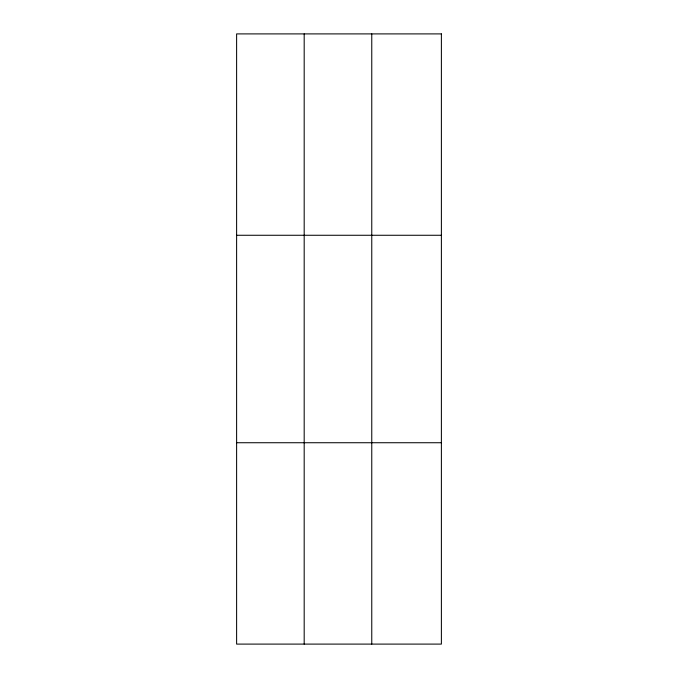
<?xml version="1.0" encoding="UTF-8"?>
<svg xmlns="http://www.w3.org/2000/svg" width="678" height="678" viewBox="0 0 678 678"><rect width="100%" height="100%" fill="white"/><g stroke="black" fill="none" stroke-linecap="round" stroke-linejoin="round"><path stroke-width="1.02" d="M304.185 33.9L304.185 644.1M371.764 33.9L371.764 644.1M236.614 235.266L441.386 235.266M236.614 442.734L441.386 442.734M441.386 33.9L441.386 644.1L236.614 644.1L236.614 33.9L441.386 33.9"/></g></svg>
